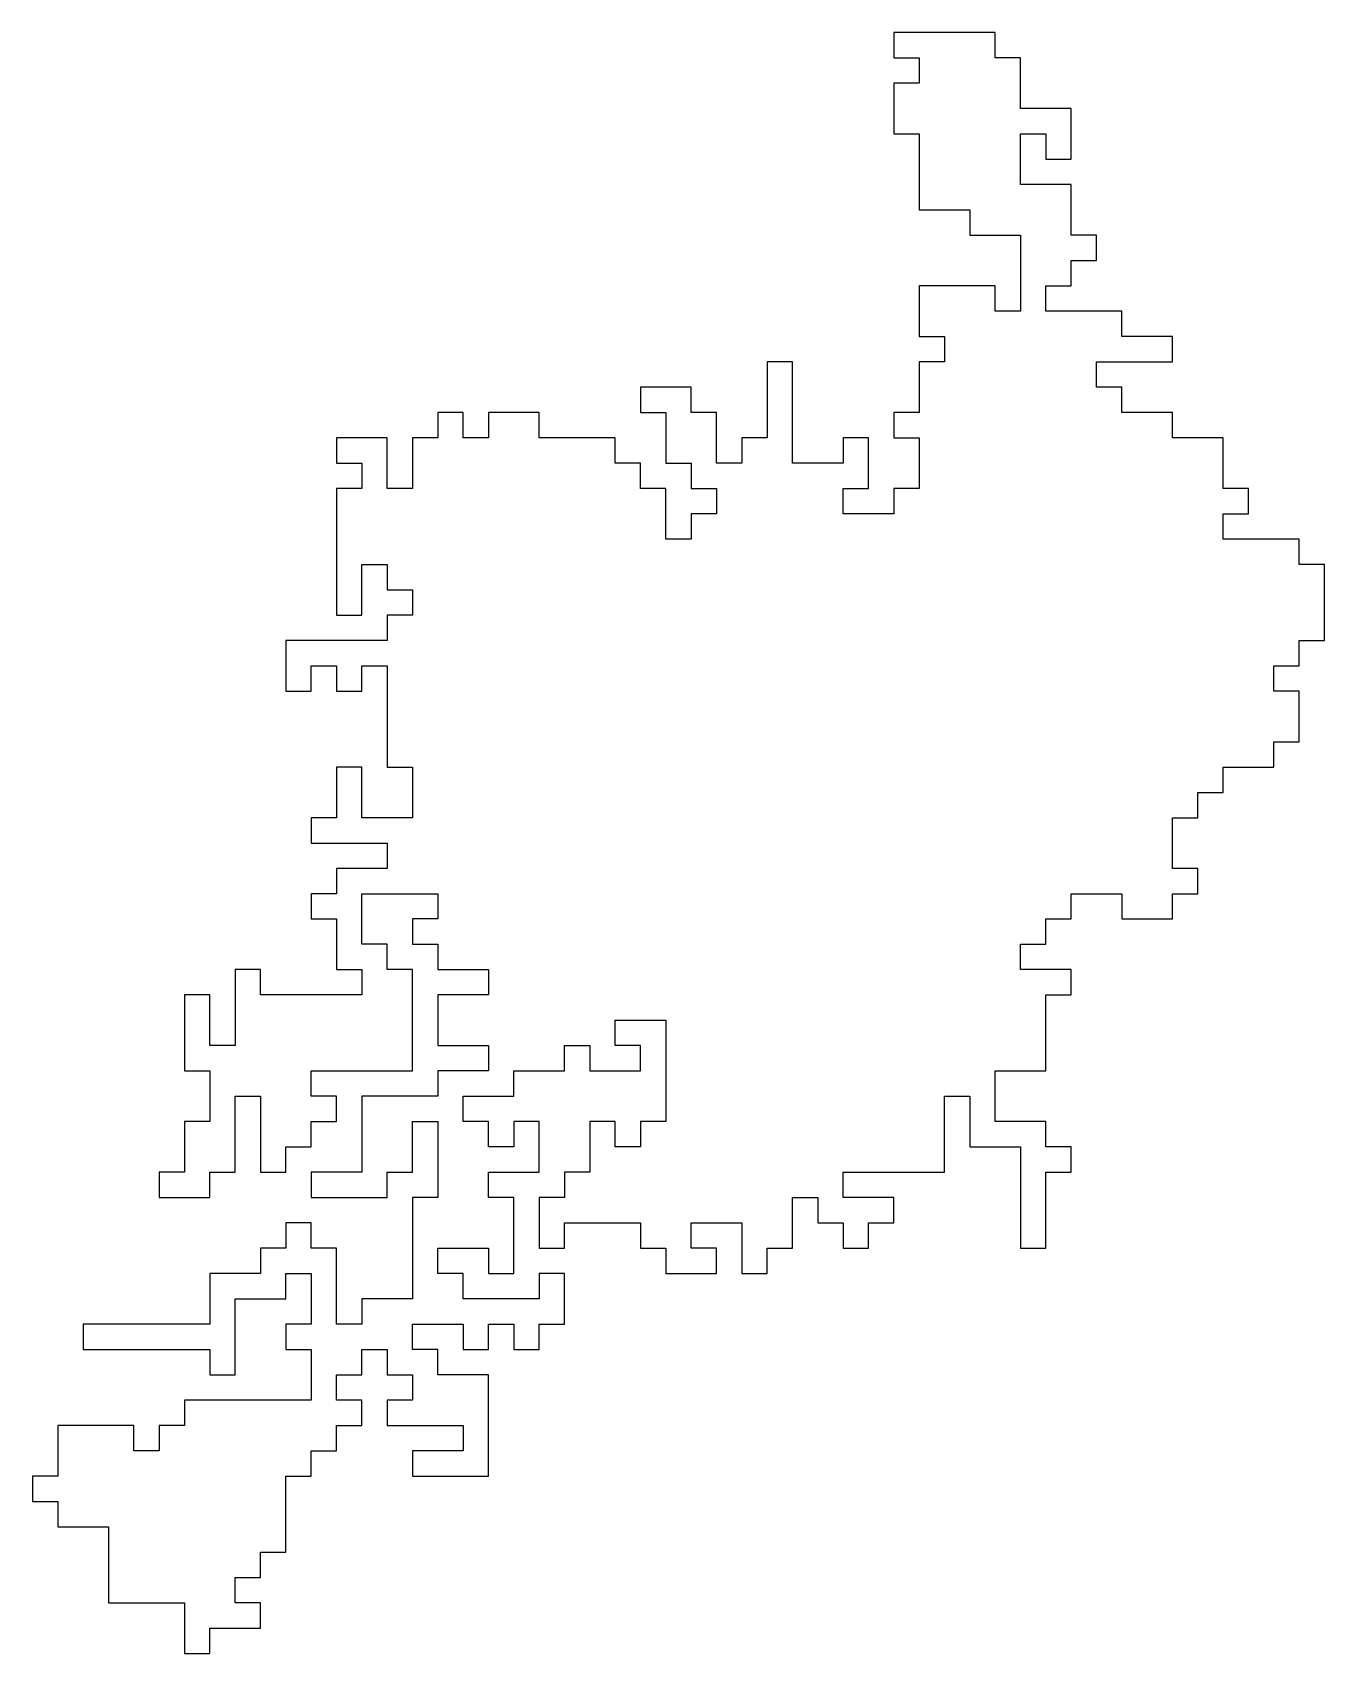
# Model space of a CAD drawing. Header units: millimetres. Extents: x -960 to -450, y -139 to 501.
import ezdxf

# ---------------------------------------------------------------- set-up
doc = ezdxf.new("R2010")
doc.units = ezdxf.units.MM
doc.header["$LTSCALE"] = 5
doc.layers.add('35', color=3, linetype='Continuous')

msp = doc.modelspace()

# ---------------------------------------------------------------- linework, layer by layer
at = {"layer": '35'}
msp.add_lwpolyline([(-599.67, 81.32), (-589.67, 81.32), (-589.67, 61.32), (-569.67, 61.32), (-569.67, 21.32), (-559.67, 21.32), (-559.67, 51.32), (-549.67, 51.32), (-549.67, 61.32), (-559.67, 61.32), (-559.67, 71.32), (-579.67, 71.32), (-579.67, 91.32), (-559.67, 91.32), (-559.67, 121.32), (-549.67, 121.32), (-549.67, 131.32), (-569.67, 131.32), (-569.67, 141.32), (-559.67, 141.32), (-559.67, 151.32), (-549.67, 151.32), (-549.67, 161.32), (-529.67, 161.32), (-529.67, 151.32), (-509.67, 151.32), (-509.67, 161.32), (-499.67, 161.32), (-499.67, 171.32), (-509.67, 171.32), (-509.67, 191.32), (-499.67, 191.32), (-499.67, 201.32), (-489.67, 201.32), (-489.67, 211.32), (-469.67, 211.32), (-469.67, 221.32), (-459.67, 221.32), (-459.67, 241.32), (-469.67, 241.32), (-469.67, 251.32), (-459.67, 251.32), (-459.67, 261.32), (-449.67, 261.32), (-449.67, 291.32), (-459.67, 291.32), (-459.67, 301.32), (-489.67, 301.32), (-489.67, 311.32), (-479.67, 311.32), (-479.67, 321.32), (-489.67, 321.32), (-489.67, 341.32), (-509.67, 341.32), (-509.67, 351.32), (-529.67, 351.32), (-529.67, 361.32), (-539.67, 361.32), (-539.67, 371.32), (-509.67, 371.32), (-509.67, 381.32), (-529.67, 381.32), (-529.67, 391.32), (-559.67, 391.32), (-559.67, 401.32), (-549.67, 401.32), (-549.67, 411.32), (-539.67, 411.32), (-539.67, 421.32), (-549.67, 421.32), (-549.67, 441.32), (-569.67, 441.32), (-569.67, 461.32), (-559.67, 461.32), (-559.67, 451.32), (-549.67, 451.32), (-549.67, 471.32), (-569.67, 471.32), (-569.67, 491.32), (-579.67, 491.32), (-579.67, 501.32), (-619.67, 501.32), (-619.67, 491.32), (-609.67, 491.32), (-609.67, 481.32), (-619.67, 481.32), (-619.67, 461.32), (-609.67, 461.32), (-609.67, 431.32), (-589.67, 431.32), (-589.67, 421.32), (-569.67, 421.32), (-569.67, 391.32), (-579.67, 391.32), (-579.67, 401.32), (-609.67, 401.32), (-609.67, 381.32), (-599.67, 381.32), (-599.67, 371.32), (-609.67, 371.32), (-609.67, 351.32), (-619.67, 351.32), (-619.67, 341.32), (-609.67, 341.32), (-609.67, 321.32), (-619.67, 321.32), (-619.67, 311.32), (-639.67, 311.32), (-639.67, 321.32), (-629.67, 321.32), (-629.67, 341.32), (-639.67, 341.32), (-639.67, 331.32), (-659.67, 331.32), (-659.67, 371.32), (-669.67, 371.32), (-669.67, 341.32), (-679.67, 341.32), (-679.67, 331.32), (-689.67, 331.32), (-689.67, 351.32), (-699.67, 351.32), (-699.67, 361.32), (-719.67, 361.32), (-719.67, 351.32), (-709.67, 351.32), (-709.67, 331.32), (-699.67, 331.32), (-699.67, 321.32), (-689.67, 321.32), (-689.67, 311.32), (-699.67, 311.32), (-699.67, 301.32), (-709.67, 301.32), (-709.67, 321.32), (-719.67, 321.32), (-719.67, 331.32), (-729.67, 331.32), (-729.67, 341.32), (-759.67, 341.32), (-759.67, 351.32), (-779.67, 351.32), (-779.67, 341.32), (-789.67, 341.32), (-789.67, 351.32), (-799.67, 351.32), (-799.67, 341.32), (-809.67, 341.32), (-809.67, 321.32), (-819.67, 321.32), (-819.67, 341.32), (-839.67, 341.32), (-839.67, 331.32), (-829.67, 331.32), (-829.67, 321.32), (-839.67, 321.32), (-839.67, 271.32), (-829.67, 271.32), (-829.67, 291.32), (-819.67, 291.32), (-819.67, 281.32), (-809.67, 281.32), (-809.67, 271.32), (-819.67, 271.32), (-819.67, 261.32), (-859.67, 261.32), (-859.67, 241.32), (-849.67, 241.32), (-849.67, 251.32), (-839.67, 251.32), (-839.67, 241.32), (-829.67, 241.32), (-829.67, 251.32), (-819.67, 251.32), (-819.67, 211.32), (-809.67, 211.32), (-809.67, 191.32), (-829.67, 191.32), (-829.67, 211.32), (-839.67, 211.32), (-839.67, 191.32), (-849.67, 191.32), (-849.67, 181.32), (-819.67, 181.32), (-819.67, 171.32), (-839.67, 171.32), (-839.67, 161.32), (-849.67, 161.32), (-849.67, 151.32), (-839.67, 151.32), (-839.67, 131.32), (-829.67, 131.32), (-829.67, 121.32), (-869.67, 121.32), (-869.67, 131.32), (-879.67, 131.32), (-879.67, 101.32), (-889.67, 101.32), (-889.67, 121.32), (-899.67, 121.32), (-899.67, 91.32), (-889.67, 91.32), (-889.67, 71.32), (-899.67, 71.32), (-899.67, 51.32), (-909.67, 51.32), (-909.67, 41.32), (-889.67, 41.32), (-889.67, 51.32), (-879.67, 51.32), (-879.67, 81.32), (-869.67, 81.32), (-869.67, 51.32), (-859.67, 51.32), (-859.67, 61.32), (-849.67, 61.32), (-849.67, 71.32), (-839.67, 71.32), (-839.67, 81.32), (-849.67, 81.32), (-849.67, 91.32), (-809.67, 91.32), (-809.67, 131.32), (-819.67, 131.32), (-819.67, 141.32), (-829.67, 141.32), (-829.67, 161.32), (-799.67, 161.32), (-799.67, 151.32), (-809.67, 151.32), (-809.67, 141.32), (-799.67, 141.32), (-799.67, 131.32), (-779.67, 131.32), (-779.67, 121.32), (-799.67, 121.32), (-799.67, 101.32), (-779.67, 101.32), (-779.67, 91.32), (-799.67, 91.32), (-799.67, 81.32), (-829.67, 81.32), (-829.67, 51.32), (-849.67, 51.32), (-849.67, 41.32), (-819.67, 41.32), (-819.67, 51.32), (-809.67, 51.32), (-809.67, 71.32), (-799.67, 71.32), (-799.67, 41.32), (-809.67, 41.32), (-809.67, 1.32), (-829.67, 1.32), (-829.67, -8.68), (-839.67, -8.68), (-839.67, 21.32), (-849.67, 21.32), (-849.67, 31.32), (-859.67, 31.32), (-859.67, 21.32), (-869.67, 21.32), (-869.67, 11.32), (-889.67, 11.32), (-889.67, -8.68), (-939.67, -8.68), (-939.67, -18.68), (-889.67, -18.68), (-889.67, -28.68), (-879.67, -28.68), (-879.67, 1.32), (-859.67, 1.32), (-859.67, 11.32), (-849.67, 11.32), (-849.67, -8.68), (-859.67, -8.68), (-859.67, -18.68), (-849.67, -18.68), (-849.67, -38.68), (-899.67, -38.68), (-899.67, -48.68), (-909.67, -48.68), (-909.67, -58.68), (-919.67, -58.68), (-919.67, -48.68), (-949.67, -48.68), (-949.67, -68.68), (-959.67, -68.68), (-959.67, -78.68), (-949.67, -78.68), (-949.67, -88.68), (-929.67, -88.68), (-929.67, -118.68), (-899.67, -118.68), (-899.67, -138.68), (-889.67, -138.68), (-889.67, -128.68), (-869.67, -128.68), (-869.67, -118.68), (-879.67, -118.68), (-879.67, -108.68), (-869.67, -108.68), (-869.67, -98.68), (-859.67, -98.68), (-859.67, -68.68), (-849.67, -68.68), (-849.67, -58.68), (-839.67, -58.68), (-839.67, -48.68), (-829.67, -48.68), (-829.67, -38.68), (-839.67, -38.68), (-839.67, -28.68), (-829.67, -28.68), (-829.67, -18.68), (-819.67, -18.68), (-819.67, -28.68), (-809.67, -28.68), (-809.67, -38.68), (-819.67, -38.68), (-819.67, -48.68), (-789.67, -48.68), (-789.67, -58.68), (-809.67, -58.68), (-809.67, -68.68), (-779.67, -68.68), (-779.67, -28.68), (-799.67, -28.68), (-799.67, -18.68), (-809.67, -18.68), (-809.67, -8.68), (-789.67, -8.68), (-789.67, -18.68), (-779.67, -18.68), (-779.67, -8.68), (-769.67, -8.68), (-769.67, -18.68), (-759.67, -18.68), (-759.67, -8.68), (-749.67, -8.68), (-749.67, 11.32), (-759.67, 11.32), (-759.67, 1.32), (-789.67, 1.32), (-789.67, 11.32), (-799.67, 11.32), (-799.67, 21.32), (-779.67, 21.32), (-779.67, 11.32), (-769.67, 11.32), (-769.67, 41.32), (-779.67, 41.32), (-779.67, 51.32), (-759.67, 51.32), (-759.67, 71.32), (-769.67, 71.32), (-769.67, 61.32), (-779.67, 61.32), (-779.67, 71.32), (-789.67, 71.32), (-789.67, 81.32), (-769.67, 81.32), (-769.67, 91.32), (-749.67, 91.32), (-749.67, 101.32), (-739.67, 101.32), (-739.67, 91.32), (-719.67, 91.32), (-719.67, 101.32), (-729.67, 101.32), (-729.67, 111.32), (-709.67, 111.32), (-709.67, 71.32), (-719.67, 71.32), (-719.67, 61.32), (-729.67, 61.32), (-729.67, 71.32), (-739.67, 71.32), (-739.67, 51.32), (-749.67, 51.32), (-749.67, 41.32), (-759.67, 41.32), (-759.67, 21.32), (-749.67, 21.32), (-749.67, 31.32), (-719.67, 31.32), (-719.67, 21.32), (-709.67, 21.32), (-709.67, 11.32), (-689.67, 11.32), (-689.67, 21.32), (-699.67, 21.32), (-699.67, 31.32), (-679.67, 31.32), (-679.67, 11.32), (-669.67, 11.32), (-669.67, 21.32), (-659.67, 21.32), (-659.67, 41.32), (-649.67, 41.32), (-649.67, 31.32), (-639.67, 31.32), (-639.67, 21.32), (-629.67, 21.32), (-629.67, 31.32), (-619.67, 31.32), (-619.67, 41.32), (-639.67, 41.32), (-639.67, 51.32), (-599.67, 51.32), (-599.67, 71.32)], close=True, dxfattribs=at)

doc.saveas('drawing.dxf')
